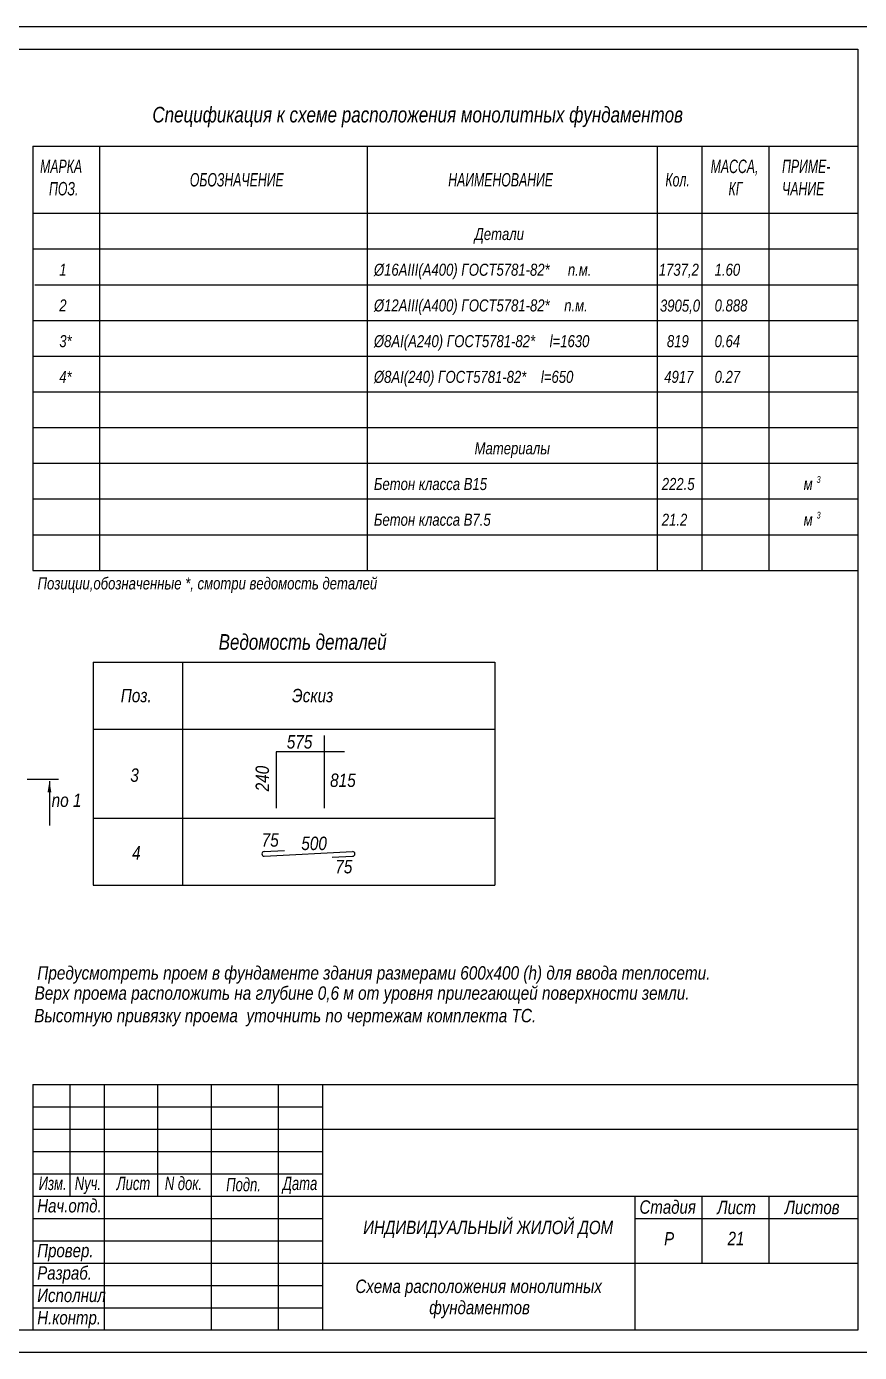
# Model space of a CAD drawing. Header units: millimetres. Extents: x 1582001 to 3303937, y 226471 to 491235.
# Drawn here: x 1814862 to 1833536, y 320955 to 350655 of the extents above; entities that cross this region are included whole.
import ezdxf

# ---------------------------------------------------------------- set-up
doc = ezdxf.new("R2010")
doc.units = ezdxf.units.MM
doc.layers.add('Spezifikazia', color=250, linetype='Continuous')
doc.layers.add('Формуляр', color=138, linetype='Continuous')
doc.layers.add('Размеры', color=7, linetype='Continuous', lineweight=18)
doc.styles.get("Standard").update_dxf_attribs({"font": 'ARIALNI.TTF', "height": 300})
doc.styles.add('STYLE1', font='ARIALNI.TTF', dxfattribs={"height": 300})

msp = doc.modelspace()

# ---------------------------------------------------------------- linework, layer by layer
at = {"layer": 'Spezifikazia', "ltscale": 500}
for p, q in [((1815000.4, 347972.7), (1815000.4, 338472.7)), ((1815000.4, 347972.7), (1833500.4, 347972.7)), ((1816500.4, 347972.7), (1816500.4, 338472.7)), ((1822500.4, 347972.7), (1822500.4, 338472.7)), ((1829000.4, 347972.7), (1829000.4, 338472.7)), ((1830000.4, 347972.7), (1830000.4, 338472.7)), ((1831500.4, 347972.7), (1831500.4, 338472.7)), ((1815000.4, 346472.7), (1833500.4, 346472.7)), ((1815000.4, 345672.7), (1833500.4, 345672.7)), ((1815052, 344872.7), (1833500.4, 344872.7)), ((1815000.4, 344072.7), (1833500.4, 344072.7)), ((1815000.4, 343272.7), (1833500.4, 343272.7)), ((1815000.4, 342472.7), (1833500.4, 342472.7)), ((1815000.4, 341672.7), (1833500.4, 341672.7)), ((1815000.4, 340872.7), (1833500.4, 340872.7)), ((1815000.4, 340072.7), (1833500.4, 340072.7)), ((1815000.4, 339272.7), (1833500.4, 339272.7)), ((1815000.4, 338472.7), (1833500.4, 338472.7)), ((1816359.1, 336419.5), (1816359.1, 331419.5)), ((1816359.1, 336419.5), (1825359.1, 336419.5)), ((1818359.1, 336419.5), (1818359.1, 331419.5)), ((1825359.1, 336419.5), (1825359.1, 331419.5)), ((1816359.1, 334919.5), (1825359.1, 334919.5)), ((1821543.6, 333150.7), (1821543.6, 334772.8)), ((1821992.7, 334407.2), (1820458.8, 334407.2)), ((1820458.8, 334407.2), (1820458.8, 333150.7)), ((1816359.1, 332919.5), (1825359.1, 332919.5)), ((1820189.4, 332174.6), (1820649, 332198.7)), ((1820189.4, 332070.6), (1822173.4, 332174.6)), ((1821713.8, 332046.6), (1822173.4, 332070.6)), ((1816359.1, 331419.5), (1825359.1, 331419.5))]:
    msp.add_line(p, q, dxfattribs=at)
at = {"layer": 'Spezifikazia', "lineweight": 18, "ltscale": 500}
msp.add_lwpolyline([(1792000.5, 320955), (1834000.4, 320955), (1834000.4, 291255.1), (1792000.5, 291255.1)], close=True, dxfattribs=at)
at = {"layer": 'Spezifikazia', "ltscale": 500}
for centre, start, end in [((1820189.4, 332122.6), 90, 270), ((1822173.4, 332122.6), 270, 90)]:
    msp.add_arc(centre, 52, start, end, dxfattribs=at)
at = {"layer": 'Размеры', "linetype": 'Continuous', "lineweight": 25, "ltscale": 100}
for p, q in [((1815575.8, 333790.2), (1814875.8, 333790.2)), ((1815375.8, 333755.2), (1815375.8, 332755.2))]:
    msp.add_line(p, q, dxfattribs=at)
msp.add_solid([(1815375.8, 333755.2), (1815417.7, 333504.9), (1815333.9, 333504.9)], dxfattribs=at)
at = {"layer": 'Формуляр', "color": 0}
for p, q in [((1815000.4, 326955), (1815000.4, 321455)), ((1815000.4, 326955), (1833500.4, 326955)), ((1815832.3, 326955), (1815832.3, 324455)), ((1816600.4, 326955), (1816600.4, 321455)), ((1817800.4, 326955), (1817800.4, 324455)), ((1819000.4, 326955), (1819000.4, 321455)), ((1820500.4, 326955), (1820500.4, 321455)), ((1821500.4, 326955), (1821500.4, 321455)), ((1815000.4, 326455), (1821500.4, 326455)), ((1815000.4, 325955), (1833500.4, 325955)), ((1815000.4, 325455), (1821500.4, 325455)), ((1815000.4, 324955), (1821500.4, 324955)), ((1815000.4, 324455), (1833500.4, 324455)), ((1828500.4, 324455), (1828500.4, 321455)), ((1830000.4, 324455), (1830000.4, 322955)), ((1831500.4, 324455), (1831500.4, 322955)), ((1815000.4, 323955), (1821500.4, 323955)), ((1828500.4, 323955), (1833500.4, 323955)), ((1815000.4, 323455), (1821500.4, 323455)), ((1815000.4, 322955), (1821500.4, 322955)), ((1821500.4, 322955), (1833500.4, 322955)), ((1815000.4, 322455), (1821500.4, 322455))]:
    msp.add_line(p, q, dxfattribs=at)
at = {"layer": 'Формуляр'}
msp.add_line((1815000.4, 321955), (1821500.4, 321955), dxfattribs=at)
msp.add_lwpolyline([(1792000.5, 350654.9), (1834000.4, 350654.9), (1834000.4, 320955), (1792000.5, 320955)], close=True, dxfattribs=at)
at = {"layer": 'Формуляр', "color": 0}
msp.add_lwpolyline([(1794000.5, 321455), (1794000.5, 350144.9), (1833500.4, 350144.9), (1833500.4, 321455)], close=True, dxfattribs=at)

# ---------------------------------------------------------------- texts
at = {"layer": 'Spezifikazia', "ltscale": 500, "style": 'STYLE1'}
for s, height, width, p in [('Спецификация к схеме расположения монолитных фундаментов', 350, 0.95, (1817683.7, 348506)), ('МАРКА', 300, 0.8, (1815167.3, 347372.7)), ('МАССА,', 300, 0.8, (1830200.4, 347372.7)), ('ПРИМЕ-', 300, 0.8, (1831800.4, 347372.7)), ('ОБОЗНАЧЕНИЕ', 300, 0.8, (1818523.4, 347072.7)), ('НАИМЕНОВАНИЕ', 300, 0.8, (1824316.6, 347072.7)), ('Кол.', 300, 0.8, (1829185.3, 347072.7)), ('ПОЗ.', 300, 0.8, (1815367.3, 346872.7)), ('КГ', 300, 0.8, (1830600.4, 346872.7)), ('ЧАНИЕ', 300, 0.8, (1831800.4, 346872.7)), ('Детали', 270, 0.95, (1824907.1, 345872.7)), ('1', 270, 0.95, (1815597, 345072.7)), ('%%C16AIII(А400) ГОСТ5781-82*     п.м.', 270, 0.95, (1822649.8, 345072.7)), ('1737,2', 270, 0.95, (1829035.9, 345072.7)), ('1.60', 270, 0.95, (1830288.4, 345072.7)), ('2', 270, 0.95, (1815597, 344272.7)), ('%%C12AIII(А400) ГОСТ5781-82*    п.м.', 270, 0.95, (1822649.8, 344272.7)), ('3905,0', 270, 0.95, (1829062.8, 344268.5)), ('0.888', 270, 0.95, (1830288.4, 344272.7)), ('3*', 270, 0.95, (1815597, 343472.7)), ('%%C8AI(А240) ГОСТ5781-82*    l=1630', 270, 0.95, (1822649.8, 343472.7)), ('819', 270, 0.95, (1829219, 343472.7)), ('0.64', 270, 0.95, (1830288.4, 343472.7)), ('4*', 270, 0.95, (1815597, 342672.7)), ('%%C8AI(240) ГОСТ5781-82*    l=650', 270, 0.95, (1822649.8, 342672.7)), ('4917', 270, 0.95, (1829159, 342672.7)), ('0.27', 270, 0.95, (1830288.4, 342672.7)), ('Материалы', 270, 0.95, (1824907.1, 341072.7)), ('Бетон класса В15', 270, 0.95, (1822649.8, 340272.7)), ('222.5', 270, 0.95, (1829103.4, 340272.7)), ('м', 270, 0.95, (1832284.2, 340272.7)), ('3', 150, 0.75, (1832574.5, 340435.4)), ('3', 150, 0.75, (1832574.5, 339635.4)), ('Бетон класса В7.5', 270, 0.95, (1822649.8, 339472.7)), ('21.2', 270, 0.95, (1829103.4, 339472.7)), ('м', 270, 0.95, (1832284.2, 339472.7)), ('Позиции,обозначенные *, смотри ведомость деталей ', 270, 0.95, (1815110.1, 338046.8)), ('Ведомость деталей', 350, 0.95, (1819169.4, 336694.7))]:
    msp.add_text(s, height=height, dxfattribs=dict(at, width=width)).set_placement(p)
for s, p in [('Поз.', (1816975, 335519.5)), ('Эскиз', (1820814.9, 335519.5)), ('575', (1820696.6, 334482.7)), ('3', (1817187.9, 333736.6)), ('815', (1821668, 333622.3)), ('75', (1820133.7, 332284.7)), ('500', (1821022.5, 332208.7)), ('4', (1817228.5, 331996.1)), ('75', (1821784, 331687))]:
    msp.add_text(s, height=300, dxfattribs=at).set_placement(p)
msp.add_text('240', height=300, rotation=90, dxfattribs=at).set_placement((1820298.2, 333523.1))
at = {"layer": 'Размеры', "linetype": 'Continuous', "lineweight": 25, "ltscale": 100}
msp.add_text('по 1', height=300, dxfattribs=at).set_placement((1815425.8, 333175.2))
at = {"layer": 'Размеры', "ltscale": 500, "style": 'STYLE1'}
for s, p in [('Предусмотреть проем в фундаменте здания размерами 600х400 (h) для ввода теплосети. ', (1815103.9, 329307.1)), ('Верх проема расположить на глубине 0,6 м от уровня прилегающей поверхности земли.', (1815043.3, 328855.7)), ('Высотную привязку проема  уточнить по чертежам комплекта ТС.', (1815034.2, 328350.6))]:
    msp.add_text(s, height=300, dxfattribs=at).set_placement(p)
at = {"layer": 'Формуляр', "color": 0, "style": 'STYLE1'}
for s, width, p in [('Изм.', 0.85, (1815134.6, 324593)), ('Nуч.', 0.85, (1815944.1, 324593)), ('Лист', 0.85, (1816883.5, 324593)), ('N док.', 0.85, (1817962.8, 324593)), ('Подп.', 0.85, (1819338.9, 324566.1)), ('Дата', 0.85, (1820607.1, 324593)), ('Нач.отд.', 0.98, (1815102.7, 324091.4)), ('Стадия', 0.98, (1828604, 324063.1)), ('Лист', 0.98, (1830347.7, 324054.2)), ('ИНДИВИДУАЛЬНЫЙ ЖИЛОЙ ДОМ', 0.98, (1822410.3, 323606.2)), ('Р', 0.98, (1829156.4, 323352.2)), ('21', 0.98, (1830579.7, 323358.4)), ('Провер.', 0.98, (1815102.7, 323088.1)), ('Разраб.', 0.98, (1815102.7, 322586.4)), ('Схема расположения монолитных', 0.98, (1822236.3, 322287)), ('Исполнил', 0.98, (1815102.7, 322084.8)), ('фундаментов', 0.98, (1823890.6, 321811.6))]:
    msp.add_text(s, height=300, dxfattribs=dict(at, width=width)).set_placement(p)
at = {"layer": 'Формуляр', "style": 'STYLE1', "width": 0.98}
for s, p in [('Листов', (1831858.7, 324054.2)), ('Н.контр.', (1815102.7, 321583.1))]:
    msp.add_text(s, height=300, dxfattribs=at).set_placement(p)

doc.saveas('drawing.dxf')
